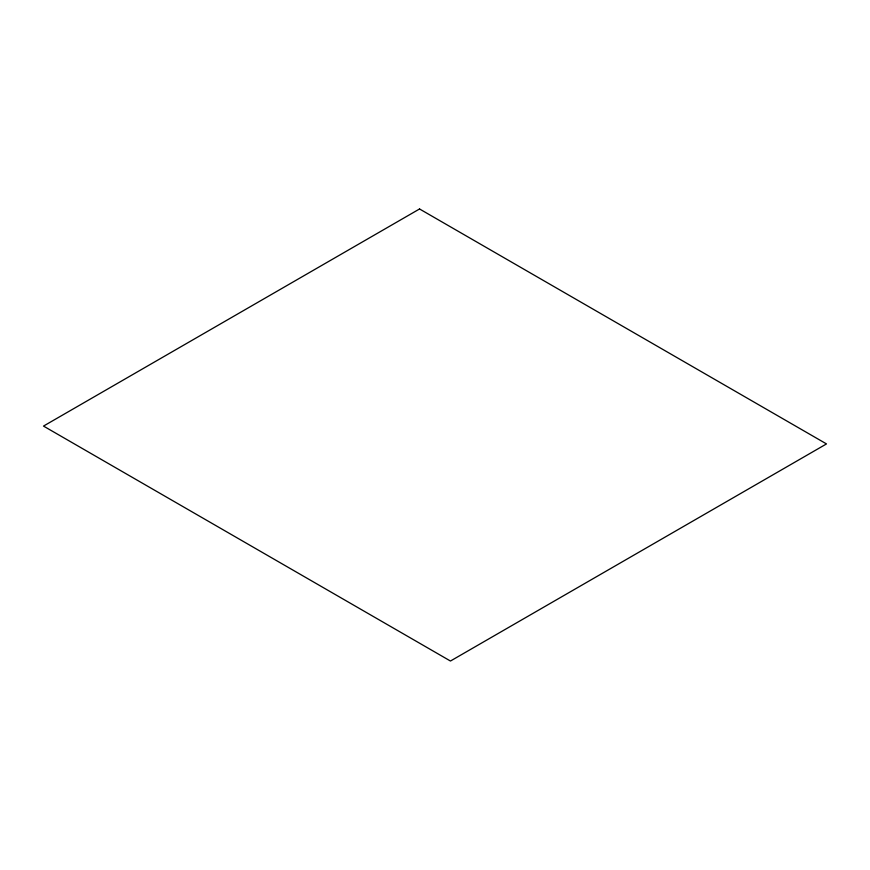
<?xml version="1.0" encoding="UTF-8"?>
<svg xmlns="http://www.w3.org/2000/svg" width="870" height="870" viewBox="0 0 870 870"><rect width="100%" height="100%" fill="white"/><g stroke="black" fill="none" stroke-linecap="round" stroke-linejoin="round"><path stroke-width="1.3" d="M419.547 208.974L43.5 426.082L450.453 661.026L826.5 443.917L419.547 208.974"/></g></svg>
